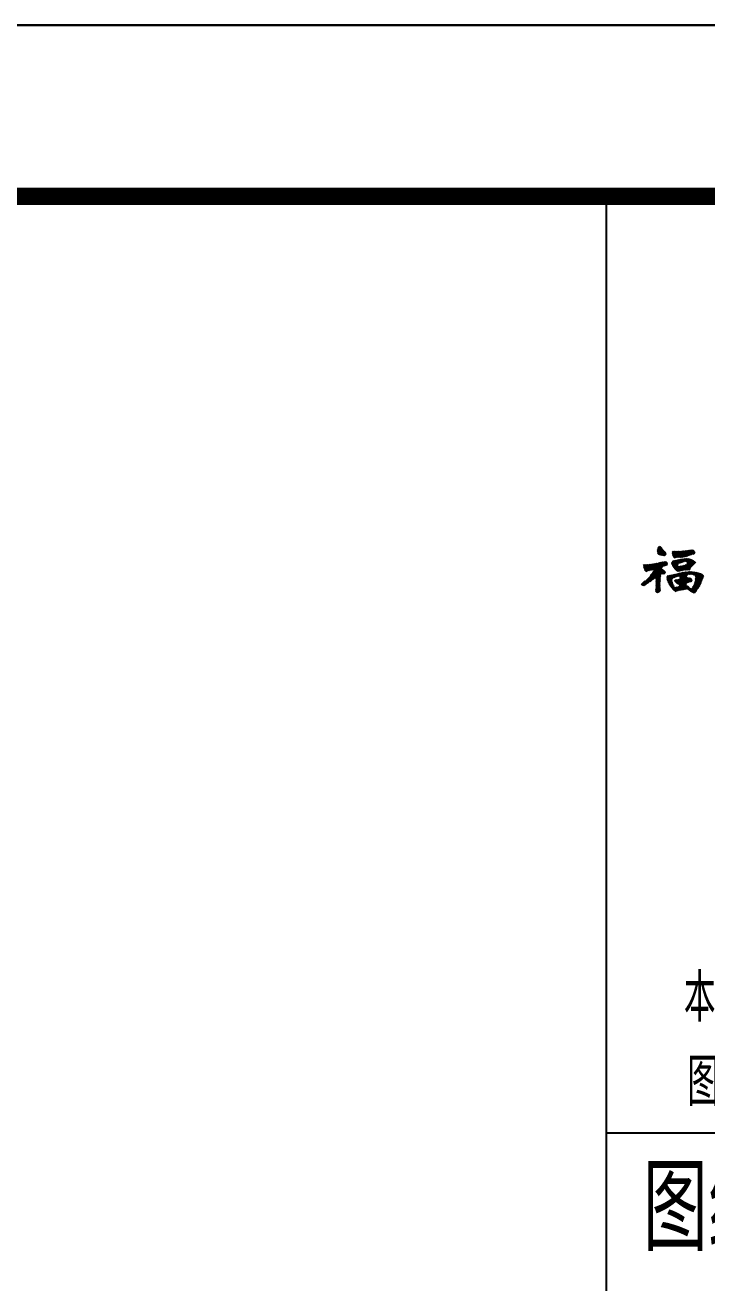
# Model space of a CAD drawing. Extents: x 580289 to 1106878, y -144605 to 78052.
# Drawn here: x 733089 to 737072, y -92549 to -85205 of the extents above; entities that cross this region are included whole.
import ezdxf
from ezdxf.enums import TextEntityAlignment as Align

# ---------------------------------------------------------------- set-up
doc = ezdxf.new("R2010")
doc.units = 0
doc.header["$LTSCALE"] = 100
doc.layers.add('T图框', color=7, linetype='CONTINUOUS')
doc.layers.add('图框', color=254, linetype='CONTINUOUS')
doc.styles.add('HZTXT2', font='tssdeng.shx', dxfattribs={"width": 0.7, "bigfont": 'tssdchn.shx'})

# ---------------------------------------------------------------- blocks, each defined once
blk = doc.blocks.new('A$C72C84CBD')
at = {"layer": '图框', "color": 0}
for p, q in [((76100, 1000), (76100, 58400)), ((76398.1, 56334.5), (76419.2, 56355.6)), ((76398.2, 56330.1), (76421.7, 56353.6)), ((76398.5, 56325.9), (76423.3, 56350.8)), ((76398.7, 56339.6), (76415.6, 56356.5)), ((76399, 56321.9), (76424.6, 56347.5)), ((76399.6, 56318.1), (76426.1, 56344.5)), ((76400.6, 56314.5), (76427.9, 56341.9)), ((76402.1, 56311.5), (76430, 56339.5)), ((76402.5, 56347.9), (76409.5, 56354.9)), ((76404.6, 56309.6), (76432.3, 56337.3)), ((76407.9, 56308.4), (76434.5, 56335)), ((76411.4, 56307.4), (76436.9, 56332.9)), ((76528, 56293.8), (76565.9, 56331.7)), ((76532.5, 56293.8), (76571, 56332.3)), ((76537.1, 56293.9), (76576.1, 56332.9)), ((76541.7, 56294), (76581.2, 56333.6)), ((76546.4, 56294.3), (76586.3, 56334.2)), ((76551.6, 56294.9), (76591.4, 56334.8)), ((76557.4, 56296.2), (76596.5, 56335.3)), ((76563.5, 56297.9), (76601.4, 56335.8)), ((76569.9, 56299.8), (76605.9, 56335.7)), ((76576.6, 56302), (76609.7, 56335)), ((76583.3, 56304.2), (76612.6, 56333.5)), ((76306.5, 56130.6), (76443, 56267.2)), ((76309.3, 56129), (76447.7, 56267.4)), ((76312.8, 56128), (76451.8, 56266.9)), ((76317.5, 56128.2), (76454.6, 56265.3)), ((76357.4, 56186.1), (76438.1, 56266.8)), ((76358.5, 56218.5), (76398.6, 56258.7)), ((76363.6, 56219.2), (76404.7, 56260.3)), ((76368.4, 56219.5), (76411.4, 56262.5)), ((76371, 56204.1), (76433.1, 56266.2)), ((76372.7, 56219.3), (76417.3, 56263.9)), ((76376.1, 56218.2), (76422.8, 56264.9)), ((76376.9, 56214.5), (76427.9, 56265.5)), ((76415, 56306.5), (76439.2, 56330.7)), ((76418.7, 56305.7), (76441.6, 56328.6)), ((76422.4, 56304.9), (76443.8, 56326.3)), ((76426.2, 56304.2), (76445.7, 56323.7)), ((76430.1, 56303.7), (76447.3, 56320.9)), ((76434.3, 56303.3), (76448.4, 56317.5)), ((76436.2, 56242.4), (76455.8, 56262)), ((76438.9, 56303.4), (76448.8, 56313.4)), ((76480.7, 56260), (76493.9, 56273.1)), ((76481.1, 56255.8), (76499.2, 56274)), ((76482.3, 56252.5), (76504.6, 56274.8)), ((76483.6, 56249.4), (76510.2, 56275.9)), ((76484.6, 56317.8), (76494.8, 56328)), ((76484.9, 56322.6), (76490.3, 56328)), ((76485, 56313.6), (76499.1, 56327.7)), ((76485, 56246.3), (76516, 56277.3)), ((76485.7, 56309.9), (76503.4, 56327.6)), ((76486.4, 56243.2), (76521.9, 56278.7)), ((76486.7, 56306.3), (76507.9, 56327.6)), ((76487.8, 56302.9), (76512.4, 56327.6)), ((76487.9, 56240.2), (76527.6, 56279.9)), ((76489, 56299.7), (76517, 56327.7)), ((76489.4, 56237.2), (76533.1, 56281)), ((76490.4, 56296.6), (76521.7, 56327.9)), ((76491, 56234.4), (76538.6, 56281.9)), ((76492, 56293.7), (76526.4, 56328.1)), ((76492.8, 56231.6), (76544, 56282.8)), ((76494.1, 56291.3), (76531.2, 56328.4)), ((76497.2, 56289.9), (76536, 56328.8)), ((76503.5, 56291.8), (76540.9, 56329.2)), ((76509, 56292.8), (76545.8, 56329.6)), ((76514, 56293.3), (76550.8, 56330.1)), ((76518.8, 56293.6), (76555.8, 56330.6)), ((76522.9, 56257.3), (76549.2, 56283.6)), ((76523.5, 56293.7), (76560.8, 56331.1)), ((76529.4, 56259.3), (76554.3, 56284.1)), ((76534.3, 56214.8), (76599.5, 56280)), ((76536.4, 56261.8), (76559.2, 56284.6)), ((76540.2, 56216.2), (76602.6, 56278.6)), ((76544, 56264.9), (76564, 56284.9)), ((76545.9, 56217.4), (76605.6, 56277)), ((76551.3, 56218.3), (76608.4, 56275.4)), ((76552, 56268.4), (76568.7, 56285.1)), ((76556.5, 56219.1), (76611.2, 56273.7)), ((76557.6, 56269.5), (76573.2, 56285.1)), ((76561.5, 56219.6), (76614, 56272)), ((76561.9, 56269.3), (76577.6, 56285)), ((76565.5, 56268.4), (76581.8, 56284.7)), ((76566.3, 56219.8), (76616.6, 56270.1)), ((76568.5, 56266.9), (76585.7, 56284.1)), ((76570.6, 56255.6), (76596.3, 56281.3)), ((76570.8, 56264.8), (76589.4, 56283.3)), ((76570.8, 56219.9), (76619, 56268)), ((76572, 56261.4), (76592.9, 56282.4)), ((76575.3, 56219.9), (76620.8, 56265.4)), ((76590, 56306.4), (76614.6, 56331)), ((76596.7, 56308.6), (76615.7, 56327.6)), ((76603.8, 56311.2), (76615.9, 56323.4)), ((76611.7, 56314.6), (76615, 56317.9)), ((76316.6, 56244), (76321.6, 56249)), ((76317, 56239.9), (76326.7, 56249.6)), ((76317.8, 56236.2), (76331.3, 56249.8)), ((76318.7, 56232.6), (76336.1, 56250)), ((76319.7, 56229.2), (76340.9, 56250.3)), ((76320.8, 56225.8), (76345.8, 56250.8)), ((76322, 56222.5), (76350.7, 56251.2)), ((76323.2, 56219.2), (76355.8, 56251.8)), ((76324.5, 56216), (76360.8, 56252.4)), ((76326, 56213), (76366, 56253)), ((76326.4, 56132.6), (76423, 56229.2)), ((76328.3, 56210.8), (76371.2, 56253.7)), ((76332.1, 56210.2), (76376.5, 56254.6)), ((76339.2, 56212.8), (76381.9, 56255.5)), ((76340, 56141.7), (76424.4, 56226.1)), ((76347, 56216), (76387.4, 56256.5)), ((76353, 56217.5), (76393, 56257.5)), ((76354.9, 56152.1), (76427.1, 56224.3)), ((76372.6, 56165.3), (76429.9, 56222.6)), ((76385.5, 56173.8), (76432.7, 56220.9)), ((76387.2, 56170.9), (76435.5, 56219.2)), ((76388.3, 56167.5), (76438.2, 56217.4)), ((76389, 56163.8), (76416.6, 56191.4)), ((76389.5, 56159.8), (76416.3, 56186.6)), ((76421.2, 56195.9), (76440.7, 56215.5)), ((76425.5, 56195.8), (76442.9, 56213.2)), ((76429.8, 56195.6), (76444.6, 56210.4)), ((76434.6, 56195.9), (76445, 56206.3)), ((76443, 56244.7), (76456.1, 56257.8)), ((76449.9, 56247.1), (76455.7, 56253)), ((76453.4, 56174.3), (76465.6, 56186.5)), ((76453.5, 56169.9), (76471, 56187.4)), ((76453.8, 56179.2), (76460.1, 56185.4)), ((76454, 56165.9), (76476.5, 56188.4)), ((76454.9, 56162.3), (76482, 56189.4)), ((76455.9, 56158.8), (76487.6, 56190.6)), ((76457, 56155.5), (76493.4, 56191.8)), ((76458.2, 56152.2), (76499.2, 56193.2)), ((76459.5, 56148.9), (76505.3, 56194.7)), ((76460.8, 56145.8), (76511.5, 56196.5)), ((76494.6, 56228.9), (76517.5, 56251.9)), ((76494.9, 56175.4), (76517.7, 56198.2)), ((76496.5, 56226.4), (76517.4, 56247.2)), ((76498.5, 56223.9), (76518.2, 56243.6)), ((76500.5, 56221.4), (76520.7, 56241.6)), ((76502, 56178), (76523.8, 56199.8)), ((76502.6, 56219), (76524.6, 56241)), ((76504.7, 56216.6), (76529, 56240.9)), ((76507.1, 56214.5), (76533.7, 56241.1)), ((76507.1, 56142.7), (76572.5, 56208.1)), ((76508.6, 56180.1), (76529.7, 56201.2)), ((76509.5, 56140.6), (76577.3, 56208.4)), ((76509.7, 56212.7), (76538.7, 56241.7)), ((76512, 56138.6), (76582, 56208.6)), ((76513, 56211.4), (76544.1, 56242.5)), ((76514.8, 56136.9), (76586.5, 56208.6)), ((76514.8, 56181.8), (76535.5, 56202.5)), ((76516.9, 56210.8), (76549.9, 56243.8)), ((76518.2, 56135.8), (76591, 56208.6)), ((76520.5, 56183), (76541.1, 56203.7)), ((76522, 56211.5), (76556.2, 56245.7)), ((76524.9, 56182.9), (76546.7, 56204.7)), ((76527.6, 56181.1), (76552.1, 56205.6)), ((76528.3, 56213.2), (76564.7, 56249.7)), ((76529.1, 56178.1), (76557.4, 56206.4)), ((76529.8, 56169.8), (76567.6, 56207.6)), ((76529.8, 56174.3), (76562.5, 56207.1)), ((76580, 56220.1), (76588.5, 56228.6)), ((76580, 56193.1), (76595.4, 56208.5)), ((76585, 56193.7), (76599.7, 56208.3)), ((76589.6, 56193.7), (76603.9, 56208)), ((76593.9, 56193.6), (76608.1, 56207.7)), ((76598, 56193.2), (76612.2, 56207.3)), ((76602, 56192.6), (76616.2, 56206.8)), ((76605.6, 56191.8), (76620.1, 56206.3)), ((76608.9, 56190.6), (76624, 56205.7)), ((76609.8, 56128.6), (76667.8, 56186.6)), ((76612, 56189.2), (76627.8, 56205)), ((76613, 56136.3), (76667.2, 56190.6)), ((76614.6, 56187.4), (76631.5, 56204.2)), ((76615.4, 56143.2), (76664.8, 56192.6)), ((76617, 56185.2), (76635.1, 56203.4)), ((76617.3, 56149.6), (76662, 56194.3)), ((76618.8, 56182.5), (76638.7, 56202.4)), ((76618.8, 56155.6), (76658.9, 56195.7)), ((76619.9, 56161.2), (76655.7, 56197)), ((76620.1, 56179.4), (76642.2, 56201.4)), ((76620.6, 56166.4), (76652.4, 56198.2)), ((76620.9, 56175.6), (76645.6, 56200.4)), ((76620.9, 56171.2), (76649.1, 56199.3)), ((76304.2, 56132.8), (76326.4, 56155.1)), ((76387.5, 56094.9), (76413.7, 56121.1)), ((76387.7, 56090.6), (76414.2, 56117.1)), ((76388.5, 56100.4), (76413.3, 56125.2)), ((76388.9, 56105.3), (76413.1, 56129.5)), ((76389, 56114.4), (76413.2, 56138.6)), ((76389, 56109.9), (76413.1, 56133.9)), ((76389.1, 56119), (76413.4, 56143.2)), ((76389.3, 56123.7), (76413.7, 56148)), ((76389.8, 56128.6), (76414, 56152.8)), ((76389.8, 56088.2), (76414.6, 56113.1)), ((76389.9, 56155.7), (76416, 56181.7)), ((76390.1, 56133.5), (76414.3, 56157.7)), ((76390.2, 56151.5), (76415.6, 56176.9)), ((76390.3, 56138.1), (76414.7, 56162.5)), ((76390.4, 56147.2), (76415.3, 56172.1)), ((76390.4, 56142.7), (76415, 56167.3)), ((76462.2, 56142.7), (76484, 56164.5)), ((76463.6, 56139.6), (76483.7, 56159.7)), ((76465.1, 56136.6), (76484.1, 56155.6)), ((76466.7, 56133.7), (76484.9, 56151.9)), ((76468.4, 56130.9), (76485.9, 56148.4)), ((76470, 56128.1), (76487, 56145)), ((76471.8, 56125.3), (76488.2, 56141.7)), ((76473.6, 56122.6), (76489.4, 56138.4)), ((76475.4, 56120), (76490.7, 56135.2)), ((76477.3, 56117.4), (76491.9, 56132)), ((76479.3, 56114.8), (76493.2, 56128.8)), ((76481.2, 56112.3), (76494.6, 56125.7)), ((76483.3, 56109.8), (76496, 56122.6)), ((76485.3, 56107.4), (76497.8, 56119.9)), ((76487.5, 56105.1), (76500.7, 56118.3)), ((76489.6, 56102.8), (76504.9, 56118)), ((76491.9, 56100.5), (76509.9, 56118.5)), ((76494.2, 56098.4), (76515.3, 56119.4)), ((76496.7, 56096.4), (76521.5, 56121.1)), ((76498.9, 56152.4), (76509.1, 56162.6)), ((76499.5, 56094.6), (76578.4, 56173.6)), ((76499.9, 56157.9), (76500.9, 56158.9)), ((76500.5, 56149.5), (76514.7, 56163.7)), ((76502.6, 56147.1), (76519.1, 56163.7)), ((76503, 56093.7), (76582.6, 56173.2)), ((76504.8, 56144.9), (76524.2, 56164.3)), ((76510.2, 56096.3), (76586.7, 56172.9)), ((76517.2, 56098.9), (76590.6, 56172.3)), ((76523, 56100.2), (76594.1, 56171.3)), ((76523.2, 56136.3), (76569.6, 56182.8)), ((76526.2, 56125.8), (76574.4, 56174.1)), ((76526.6, 56135.3), (76569.4, 56178.1)), ((76527, 56131.2), (76571.1, 56175.2)), ((76528.6, 56101.4), (76566.4, 56139.1)), ((76534.1, 56102.3), (76566.2, 56134.4)), ((76539.6, 56103.3), (76566.7, 56130.4)), ((76545, 56104.3), (76568.6, 56127.8)), ((76550.5, 56105.2), (76572, 56126.7)), ((76555.8, 56106.1), (76575.8, 56126)), ((76561.1, 56106.8), (76579.3, 56125.1)), ((76566.1, 56107.4), (76581.7, 56123)), ((76570.5, 56107.3), (76582.4, 56119.2)), ((76573.1, 56145.8), (76597, 56169.7)), ((76573.9, 56106.2), (76583.1, 56115.4)), ((76576.6, 56104.5), (76585, 56112.8)), ((76579.3, 56147.5), (76598.8, 56167.1)), ((76585.7, 56149.4), (76599.7, 56163.4)), ((76586.7, 56096.6), (76663.7, 56173.6)), ((76589.5, 56094.9), (76661.1, 56166.4)), ((76592.3, 56093.2), (76658.2, 56159.1)), ((76592.8, 56152), (76598.9, 56158.1)), ((76595.2, 56091.6), (76655.2, 56151.5)), ((76598.2, 56090), (76651.9, 56143.8)), ((76601.2, 56088.6), (76648.3, 56135.7)), ((76604.3, 56087.2), (76644.1, 56127)), ((76604.6, 56119), (76666.1, 56180.4)), ((76607.4, 56085.9), (76638.8, 56117.2)), ((76393.3, 56087.3), (76415, 56108.9)), ((76398, 56087.5), (76415.3, 56104.7)), ((76403.9, 56088.9), (76415.1, 56100)), ((76579.1, 56102.4), (76587.9, 56111.2)), ((76581.5, 56100.4), (76591.7, 56110.5)), ((76584.1, 56098.4), (76596.3, 56110.6)), ((76610.8, 56084.8), (76626.7, 56100.6)), ((76615.2, 56084.6), (76618.7, 56088.1)), ((76100, 52931.8), (83100, 52931.8))]:
    blk.add_line(p, q, dxfattribs=at)
for points in [[(0, 0), (0, 59400), (84100, 59400), (84100, 0)], [(0, 0), (84100, 0), (84100, 59400), (0, 59400)]]:
    blk.add_lwpolyline(points, close=True, dxfattribs=at)
at = {"layer": '图框', "color": 0, "const_width": 100}
blk.add_lwpolyline([(2500, 1000), (83100, 1000), (83100, 58400), (2500, 58400)], close=True, dxfattribs=at)
at = {"layer": '图框', "color": 0, "style": 'HZTXT2', "width": 0.7}
for s, p in [('本图版权属福州精业建筑工程设计咨询有限公司所有，除本工程外对本', (76551.3, 53580.3)), ('图的任何其它用途和复制，必须获得本院的书面许可。', (76572.7, 53088.1))]:
    blk.add_text(s, height=280, dxfattribs=at).set_placement(p)
at = {"layer": '图框', "color": 0, "style": 'HZTXT2', "width": 0.8}
blk.add_text('图纸专用章', height=500, dxfattribs=at).set_placement((77261.9, 52520.6), align=Align.MIDDLE)
blk = doc.blocks.new('图框')
at = {"layer": 'T图框', "color": 4}
blk.add_blockref('A$C72C84CBD', (602717, 102743.5), dxfattribs=at)

msp = doc.modelspace()

# ---------------------------------------------------------------- block references
at = {"layer": 'T图框'}
msp.add_blockref('图框', (57669.1, -247348), dxfattribs=at)

doc.saveas('drawing.dxf')
